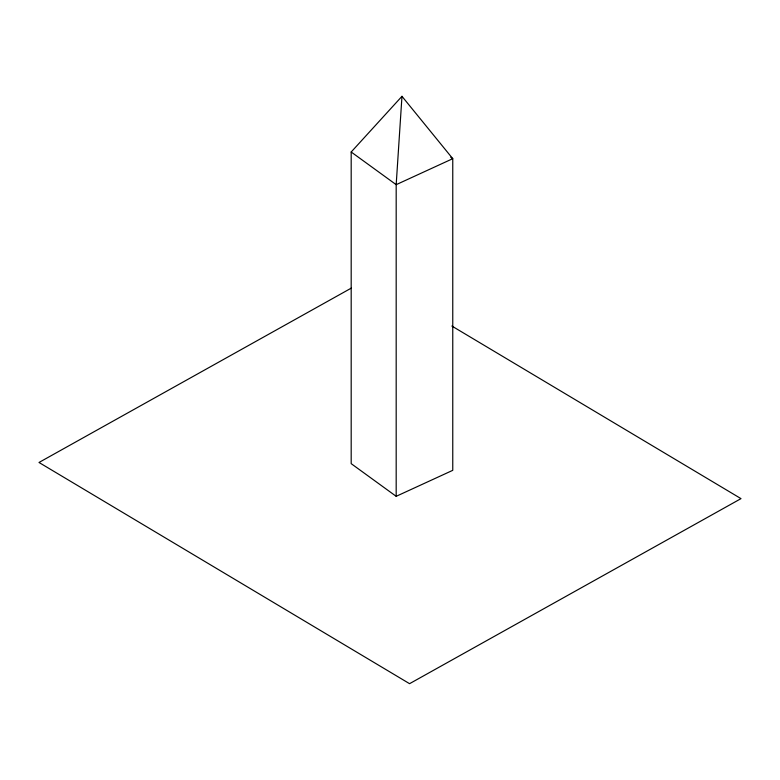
<?xml version="1.0" encoding="UTF-8"?>
<svg xmlns="http://www.w3.org/2000/svg" width="780" height="780" viewBox="0 0 780 780"><rect width="100%" height="100%" fill="white"/><g stroke="black" fill="none" stroke-linecap="round" stroke-linejoin="round"><path stroke-width="1.17" d="M401.973 96.32L396.181 184.665L396.181 496.314L452.761 470.33L452.761 158.681L401.973 96.32L351.185 152.002L351.185 463.651L396.181 496.314M351.312 288.103L39 462.472L409.568 683.68L741 498.635L451.854 326.03M450.801 157.268L452.761 158.681L396.181 184.665L351.185 152.002"/></g></svg>
